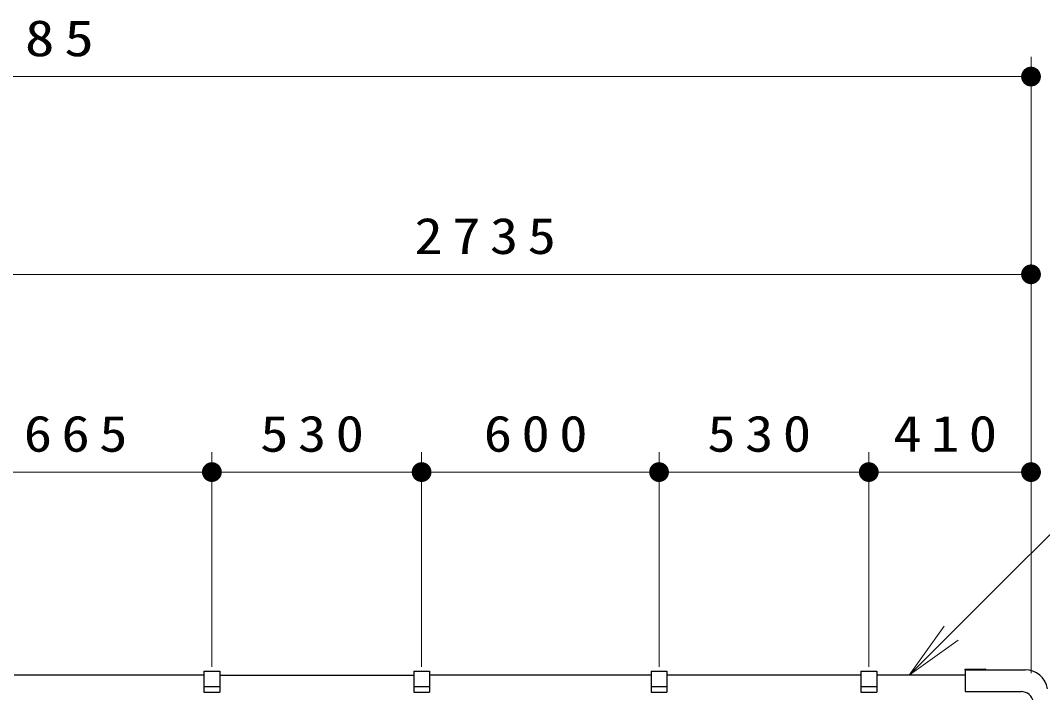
# Model space of a CAD drawing. Units: millimetres on the paper, scale 1:50. Extents: x -385 to 0, y -19 to 267.
# Drawn here: x -299 to -247.3, y 96.8 to 130.7 of the extents above; entities that cross this region are included whole.
import ezdxf

# ---------------------------------------------------------------- set-up
doc = ezdxf.new("R2010")
doc.units = ezdxf.units.MM
doc.layers.add('LY_1', color=7, linetype='Continuous', lineweight=25)
doc.styles.add('ＭＳ ゴシック', font='')
doc.styles.get('ＭＳ ゴシック').set_extended_font_data('MS Gothic')

# ---------------------------------------------------------------- blocks, each defined once
blk = doc.blocks.new('filled_dot')
at = {"color": 0, "linetype": 'Continuous', "lineweight": -2, "const_width": 1.25}
blk.add_lwpolyline([(-0.625, 0, 1), (0.625, 0, 1)], format="xyb", close=True, dxfattribs=at)

msp = doc.modelspace()

# ---------------------------------------------------------------- linework, layer by layer
at = {"layer": 'LY_1', "lineweight": 13}
for p, q in [((-247.93, 118.901), (-247.93, 128.901)), ((-349.63, 127.901), (-247.93, 127.901)), ((-247.93, 108.901), (-247.93, 118.901)), ((-302.63, 117.901), (-247.93, 117.901)), ((-289.33, 98.056), (-289.33, 108.901)), ((-278.73, 98.056), (-278.73, 108.901)), ((-266.73, 98.056), (-266.73, 108.901)), ((-256.13, 98.056), (-256.13, 108.901)), ((-247.93, 97.736), (-247.93, 108.901)), ((-302.63, 107.901), (-289.33, 107.901)), ((-289.33, 107.901), (-278.73, 107.901)), ((-278.73, 107.901), (-266.73, 107.901)), ((-266.73, 107.901), (-256.13, 107.901)), ((-256.13, 107.901), (-247.93, 107.901)), ((-254.08, 97.627), (-252.312, 100.102)), ((-254.08, 97.627), (-251.959, 99.748)), ((-251.605, 99.394), (-254.08, 97.627))]:
    msp.add_line(p, q, dxfattribs=at)
at = {"layer": 'LY_1', "color": 2}
for p, q in [((-289.73, 97.836), (-289.73, 96.766)), ((-289.73, 97.836), (-288.93, 97.836)), ((-288.93, 97.836), (-288.93, 96.766)), ((-279.13, 97.836), (-279.13, 96.766)), ((-279.13, 97.836), (-278.33, 97.836)), ((-278.33, 97.836), (-278.33, 96.766)), ((-267.13, 97.836), (-267.13, 96.766)), ((-267.13, 97.836), (-266.33, 97.836)), ((-266.33, 97.836), (-266.33, 96.766)), ((-256.53, 97.836), (-256.53, 96.766)), ((-256.53, 97.836), (-255.73, 97.836)), ((-255.73, 97.836), (-255.73, 96.766)), ((-251.251, 97.901), (-251.251, 97.941)), ((-289.73, 97.056), (-288.93, 97.056)), ((-289.73, 96.766), (-288.93, 96.766)), ((-279.13, 97.056), (-278.33, 97.056)), ((-279.13, 96.766), (-278.33, 96.766)), ((-267.13, 97.056), (-266.33, 97.056)), ((-267.13, 96.766), (-266.33, 96.766)), ((-256.53, 97.056), (-255.73, 97.056)), ((-256.53, 96.766), (-255.73, 96.766))]:
    msp.add_line(p, q, dxfattribs=at)
at = {"layer": 'LY_1'}
for p, q in [((-251.251, 97.941), (-250.256, 97.941)), ((-251.251, 97.901), (-248.232, 97.901)), ((-251.251, 97.901), (-251.251, 96.801)), ((-289.73, 97.627), (-299.33, 97.627)), ((-288.93, 97.627), (-279.13, 97.627)), ((-267.13, 97.627), (-278.33, 97.627)), ((-256.53, 97.627), (-266.33, 97.627)), ((-251.251, 97.627), (-255.73, 97.627)), ((-251.251, 97.627), (-255.63, 97.627)), ((-251.251, 96.801), (-248.434, 96.801))]:
    msp.add_line(p, q, dxfattribs=at)
at = {"layer": 'LY_1', "lineweight": 13}
msp.add_lwpolyline([(-254.08, 97.627), (-241.866, 109.841), (-208.312, 109.841)], dxfattribs=at)
at = {"layer": 'LY_1'}
for centre, radius, start, end in [((-250.256, 97.921), 0.02, 19.4712, 90), ((-250.199, 97.941), 0.04, 199.4712, 270), ((-248.232, 96.746), 1.155, 10, 90), ((-248.434, 96.161), 0.64, 10, 90)]:
    msp.add_arc(centre, radius, start, end, dxfattribs=at)

# ---------------------------------------------------------------- block references
at = {"layer": 'LY_1', "lineweight": 13, "xscale": 0.4, "yscale": 0.4, "rotation": 180}
for p in [(-247.93, 127.901), (-247.93, 117.901), (-289.33, 107.901), (-278.73, 107.901), (-266.73, 107.901), (-256.13, 107.901), (-247.93, 107.901)]:
    msp.add_blockref('filled_dot', p, dxfattribs=at)
at = {"layer": 'LY_1', "lineweight": 13, "xscale": 0.4, "yscale": 0.4}
for p in [(-289.33, 107.901), (-278.73, 107.901), (-266.73, 107.901), (-256.13, 107.901)]:
    msp.add_blockref('filled_dot', p, dxfattribs=at)

# ---------------------------------------------------------------- texts
at = {"layer": 'LY_1', "char_height": 1.833, "attachment_point": 8, "style": 'ＭＳ ゴシック'}
for s, insert in [('\\T1.33;\\W1.2;5085', (-298.78, 128.901)), ('\\T1.33;\\W1.15;2735', (-275.28, 118.901)), ('\\T1.33;\\W1.15;665', (-295.98, 108.901)), ('\\T1.33;\\W1.15;530', (-284.03, 108.901)), ('\\T1.33;\\W1.15;600', (-272.73, 108.901)), ('\\T1.33;\\W1.15;530', (-261.43, 108.901)), ('\\T1.33;\\W1.15;410', (-252.03, 108.901))]:
    msp.add_mtext(s, dxfattribs=dict(at, insert=insert))

doc.saveas('drawing.dxf')
